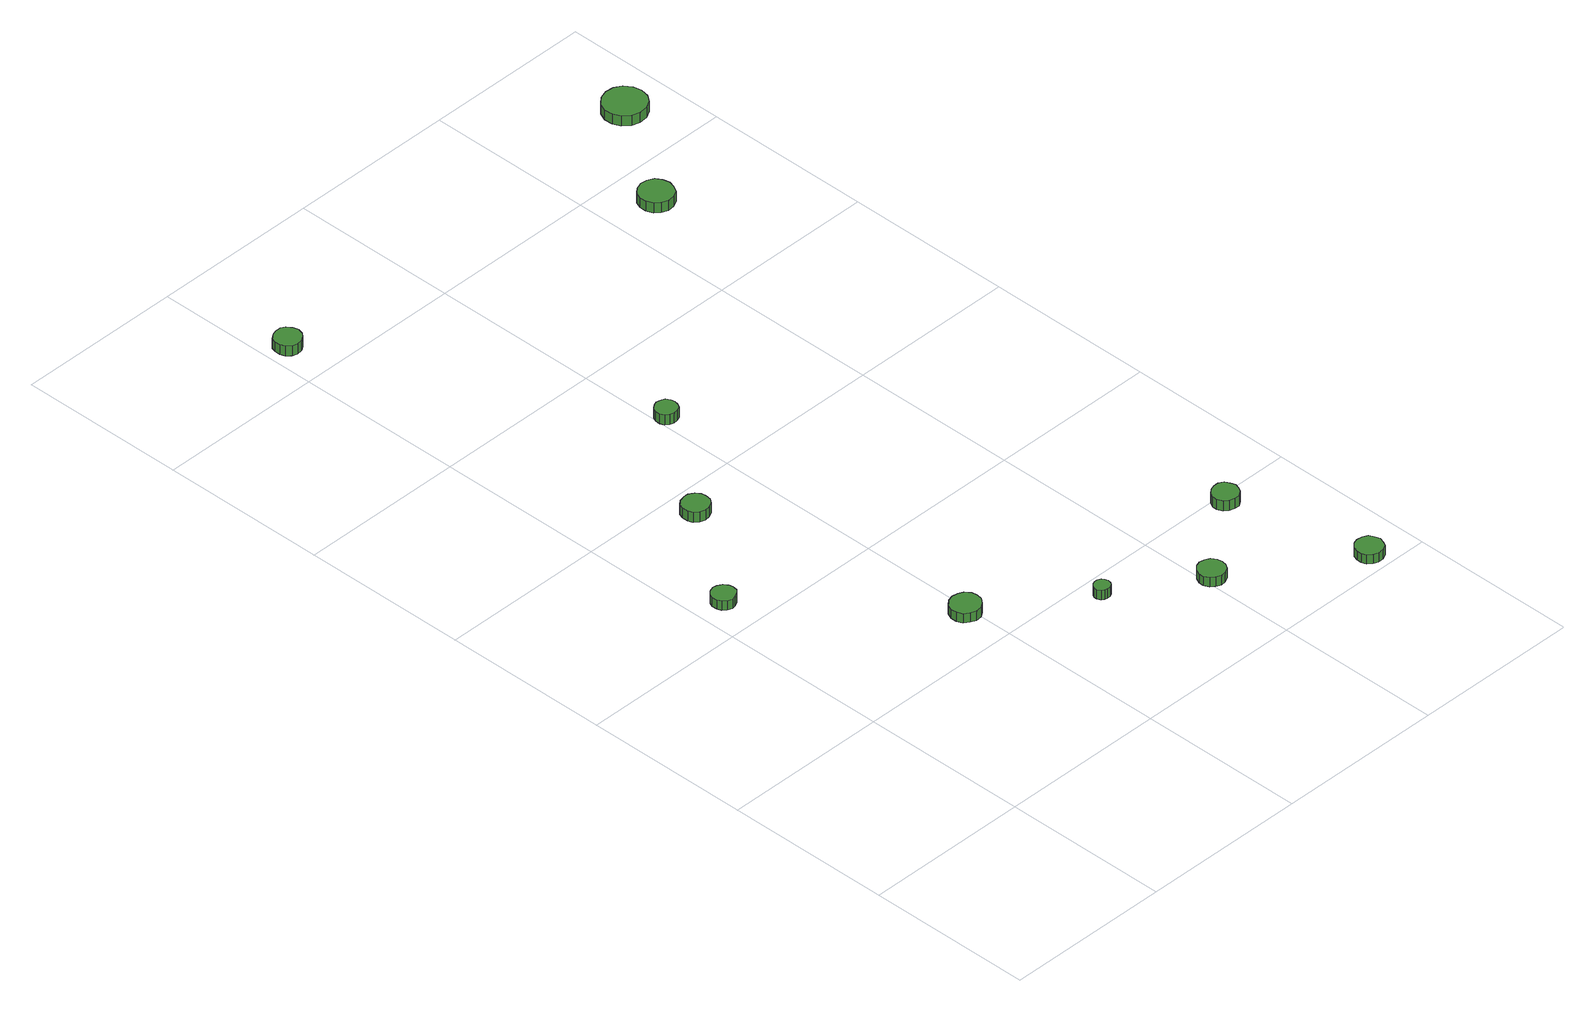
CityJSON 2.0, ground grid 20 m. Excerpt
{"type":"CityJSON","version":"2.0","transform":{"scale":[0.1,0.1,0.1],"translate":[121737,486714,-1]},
"CityObjects":{
"tree1":{"type":"SolitaryVegetationObject","attributes":{"function":"something"},"geometry":[{"type":"MultiSurface","lod":"1","boundaries":[[[0,1,2,3,4,5,6,7,8,9,10,11,12,13,14]],[[15,16,17,18,19,20,21,22,23,24,25,26,27,28,29]],[[0,29,28,1]],[[1,28,27,2]],[[2,27,26,3]],[[3,26,25,4]],[[4,25,24,5]],[[5,24,23,6]],[[6,23,22,7]],[[7,22,21,8]],[[8,21,20,9]],[[9,20,19,10]],[[10,19,18,11]],[[11,18,17,12]],[[12,17,16,13]],[[13,16,15,14]],[[14,15,29,0]]]}]},
"tree2":{"type":"SolitaryVegetationObject","attributes":{"function":"something"},"geometry":[{"type":"MultiSurface","lod":"1","boundaries":[[[30,31,32,33,34,35,36,37,38,39,40,41,42,43,44]],[[45,46,47,48,49,50,51,52,53,54,55,56,57,58,59]],[[30,59,58,31]],[[31,58,57,32]],[[32,57,56,33]],[[33,56,55,34]],[[34,55,54,35]],[[35,54,53,36]],[[36,53,52,37]],[[37,52,51,38]],[[38,51,50,39]],[[39,50,49,40]],[[40,49,48,41]],[[41,48,47,42]],[[42,47,46,43]],[[43,46,45,44]],[[44,45,59,30]]]}]},
"tree3":{"type":"SolitaryVegetationObject","attributes":{"function":"something"},"geometry":[{"type":"MultiSurface","lod":"1","boundaries":[[[60,61,62,63,64,65,66,67,68,69,70,71,72,73,74]],[[75,76,77,78,79,80,81,82,83,84,85,86,87,88,89]],[[60,89,88,61]],[[61,88,87,62]],[[62,87,86,63]],[[63,86,85,64]],[[64,85,84,65]],[[65,84,83,66]],[[66,83,82,67]],[[67,82,81,68]],[[68,81,80,69]],[[69,80,79,70]],[[70,79,78,71]],[[71,78,77,72]],[[72,77,76,73]],[[73,76,75,74]],[[74,75,89,60]]]}]},
"tree4":{"type":"SolitaryVegetationObject","attributes":{"function":"something"},"geometry":[{"type":"MultiSurface","lod":"1","boundaries":[[[90,91,92,93,94,95,96,97,98,99,100,101,102,103,104]],[[105,106,107,108,109,110,111,112,113,114,115,116,117,118,119]],[[90,119,118,91]],[[91,118,117,92]],[[92,117,116,93]],[[93,116,115,94]],[[94,115,114,95]],[[95,114,113,96]],[[96,113,112,97]],[[97,112,111,98]],[[98,111,110,99]],[[99,110,109,100]],[[100,109,108,101]],[[101,108,107,102]],[[102,107,106,103]],[[103,106,105,104]],[[104,105,119,90]]]}]},
"tree5":{"type":"SolitaryVegetationObject","attributes":{"function":"something"},"geometry":[{"type":"MultiSurface","lod":"1","boundaries":[[[120,121,122,123,124,125,126,127,128,129,130,131,132,133,134]],[[135,136,137,138,139,140,141,142,143,144,145,146,147,148,149]],[[120,149,148,121]],[[121,148,147,122]],[[122,147,146,123]],[[123,146,145,124]],[[124,145,144,125]],[[125,144,143,126]],[[126,143,142,127]],[[127,142,141,128]],[[128,141,140,129]],[[129,140,139,130]],[[130,139,138,131]],[[131,138,137,132]],[[132,137,136,133]],[[133,136,135,134]],[[134,135,149,120]]]}]},
"tree6":{"type":"SolitaryVegetationObject","attributes":{"function":"something"},"geometry":[{"type":"MultiSurface","lod":"1","boundaries":[[[150,151,152,153,154,155,156,157,158,159,160,161,162,163,164]],[[165,166,167,168,169,170,171,172,173,174,175,176,177,178,179]],[[150,179,178,151]],[[151,178,177,152]],[[152,177,176,153]],[[153,176,175,154]],[[154,175,174,155]],[[155,174,173,156]],[[156,173,172,157]],[[157,172,171,158]],[[158,171,170,159]],[[159,170,169,160]],[[160,169,168,161]],[[161,168,167,162]],[[162,167,166,163]],[[163,166,165,164]],[[164,165,179,150]]]}]},
"tree7":{"type":"SolitaryVegetationObject","attributes":{"function":"something"},"geometry":[{"type":"MultiSurface","lod":"1","boundaries":[[[180,181,182,183,184,185,186,187,188,189,190,191,192,193,194]],[[195,196,197,198,199,200,201,202,203,204,205,206,207,208,209]],[[180,209,208,181]],[[181,208,207,182]],[[182,207,206,183]],[[183,206,205,184]],[[184,205,204,185]],[[185,204,203,186]],[[186,203,202,187]],[[187,202,201,188]],[[188,201,200,189]],[[189,200,199,190]],[[190,199,198,191]],[[191,198,197,192]],[[192,197,196,193]],[[193,196,195,194]],[[194,195,209,180]]]}]},
"tree8":{"type":"SolitaryVegetationObject","attributes":{"function":"something"},"geometry":[{"type":"MultiSurface","lod":"1","boundaries":[[[210,211,212,213,214,215,216,217,218,219,220,221,222,223,224]],[[225,226,227,228,229,230,231,232,233,234,235,236,237,238,239]],[[210,239,238,211]],[[211,238,237,212]],[[212,237,236,213]],[[213,236,235,214]],[[214,235,234,215]],[[215,234,233,216]],[[216,233,232,217]],[[217,232,231,218]],[[218,231,230,219]],[[219,230,229,220]],[[220,229,228,221]],[[221,228,227,222]],[[222,227,226,223]],[[223,226,225,224]],[[224,225,239,210]]]}]},
"tree9":{"type":"SolitaryVegetationObject","attributes":{"function":"something"},"geometry":[{"type":"MultiSurface","lod":"1","boundaries":[[[240,241,242,243,244,245,246,247,248,249,250,251,252,253,254]],[[255,256,257,258,259,260,261,262,263,264,265,266,267,268,269]],[[240,269,268,241]],[[241,268,267,242]],[[242,267,266,243]],[[243,266,265,244]],[[244,265,264,245]],[[245,264,263,246]],[[246,263,262,247]],[[247,262,261,248]],[[248,261,260,249]],[[249,260,259,250]],[[250,259,258,251]],[[251,258,257,252]],[[252,257,256,253]],[[253,256,255,254]],[[254,255,269,240]]]}]},
"tree10":{"type":"SolitaryVegetationObject","attributes":{"function":"something"},"geometry":[{"type":"MultiSurface","lod":"1","boundaries":[[[270,271,272,273,274,275,276,277,278,279,280,281,282,283,284]],[[285,286,287,288,289,290,291,292,293,294,295,296,297,298,299]],[[270,299,298,271]],[[271,298,297,272]],[[272,297,296,273]],[[273,296,295,274]],[[274,295,294,275]],[[275,294,293,276]],[[276,293,292,277]],[[277,292,291,278]],[[278,291,290,279]],[[279,290,289,280]],[[280,289,288,281]],[[281,288,287,282]],[[282,287,286,283]],[[283,286,285,284]],[[284,285,299,270]]]}]},
"tree11":{"type":"SolitaryVegetationObject","attributes":{"function":"something"},"geometry":[{"type":"MultiSurface","lod":"1","boundaries":[[[300,301,302,303,304,305,306,307,308,309,310,311,312,313,314]],[[315,316,317,318,319,320,321,322,323,324,325,326,327,328,329]],[[300,329,328,301]],[[301,328,327,302]],[[302,327,326,303]],[[303,326,325,304]],[[304,325,324,305]],[[305,324,323,306]],[[306,323,322,307]],[[307,322,321,308]],[[308,321,320,309]],[[309,320,319,310]],[[310,319,318,311]],[[311,318,317,312]],[[312,317,316,313]],[[313,316,315,314]],[[314,315,329,300]]]}]}
},
"vertices":[
[49,446,19],[48,451,19],[44,456,19],[39,459,19],[34,460,19],[28,458,19],[24,454,19],[22,449,19],[22,443,19],[24,438,19],[28,434,19],[34,432,19],[39,433,19],[44,436,19],[48,440,19],[48,440,7],[44,436,7],[39,433,7],[34,432,7],[28,434,7],[24,438,7],[22,443,7],[22,449,7],[24,454,7],[28,458,7],[34,460,7],[39,459,7],[44,456,7],[48,451,7],[49,446,7],
[212,257,19],[211,264,19],[206,270,19],[200,273,19],[193,274,19],[186,272,19],[180,267,19],[177,260,19],[177,253,19],[180,246,19],[186,242,19],[193,239,19],[200,240,19],[206,244,19],[211,250,19],[211,250,7],[206,244,7],[200,240,7],[193,239,7],[186,242,7],[180,246,7],[177,253,7],[177,260,7],[180,267,7],[186,272,7],[193,274,7],[200,273,7],[206,270,7],[211,264,7],[212,257,7],
[136,568,20],[135,574,20],[131,579,20],[125,583,20],[119,583,20],[112,581,20],[107,577,20],[105,571,20],[105,564,20],[107,558,20],[112,554,20],[119,552,20],[125,553,20],[131,556,20],[135,561,20],[135,561,7],[131,556,7],[125,553,7],[119,552,7],[112,554,7],[107,558,7],[105,564,7],[105,571,7],[107,577,7],[112,581,7],[119,583,7],[125,583,7],[131,579,7],[135,574,7],[136,568,7],
[34,1047,30],[32,1053,30],[28,1059,30],[23,1062,30],[16,1062,30],[10,1060,30],[5,1056,30],[3,1050,30],[3,1044,30],[5,1038,30],[10,1033,30],[16,1031,30],[23,1032,30],[28,1035,30],[32,1040,30],[32,1040,17],[28,1035,17],[23,1032,17],[16,1031,17],[10,1033,17],[5,1038,17],[3,1044,17],[3,1050,17],[5,1056,17],[10,1060,17],[16,1062,17],[23,1062,17],[28,1059,17],[32,1053,17],[34,1047,17],
[322,177,19],[321,181,19],[319,184,19],[315,186,19],[311,186,19],[308,185,19],[305,182,19],[303,179,19],[303,175,19],[305,171,19],[308,169,19],[311,168,19],[315,168,19],[319,170,19],[321,173,19],[321,173,7],[319,170,7],[315,168,7],[311,168,7],[308,169,7],[305,171,7],[303,175,7],[303,179,7],[305,182,7],[308,185,7],[311,186,7],[315,186,7],[319,184,7],[321,181,7],[322,177,7],
[221,694,24],[220,699,24],[217,704,24],[212,706,24],[207,707,24],[202,705,24],[198,702,24],[196,697,24],[196,691,24],[198,686,24],[202,683,24],[207,681,24],[212,682,24],[217,684,24],[220,689,24],[220,689,11],[217,684,11],[212,682,11],[207,681,11],[202,683,11],[198,686,11],[196,691,11],[196,697,11],[198,702,11],[202,705,11],[207,707,11],[212,706,11],[217,704,11],[220,699,11],[221,694,11],
[425,115,19],[424,121,19],[420,127,19],[414,130,19],[408,131,19],[402,129,19],[397,124,19],[394,118,19],[394,112,19],[397,106,19],[402,102,19],[408,99,19],[414,100,19],[420,103,19],[424,109,19],[424,109,7],[420,103,7],[414,100,7],[408,99,7],[402,102,7],[397,106,7],[394,112,7],[394,118,7],[397,124,7],[402,129,7],[408,131,7],[414,130,7],[420,127,7],[424,121,7],[425,115,7],
[563,24,20],[561,30,20],[558,36,20],[552,39,20],[545,40,20],[539,38,20],[534,33,20],[532,27,20],[532,21,20],[534,15,20],[539,11,20],[545,9,20],[552,9,20],[558,12,20],[561,18,20],[561,18,8],[558,12,8],[552,9,8],[545,9,8],[539,11,8],[534,15,8],[532,21,8],[532,27,8],[534,33,8],[539,38,8],[545,40,8],[552,39,8],[558,36,8],[561,30,8],[563,24,8],
[523,190,21],[521,196,21],[518,202,21],[512,205,21],[506,205,21],[500,203,21],[495,199,21],[492,193,21],[492,187,21],[495,181,21],[500,177,21],[506,175,21],[512,175,21],[518,179,21],[521,184,21],[521,184,8],[518,179,8],[512,175,8],[506,175,8],[500,177,8],[495,181,8],[492,187,8],[492,193,8],[495,199,8],[500,203,8],[506,205,8],[512,205,8],[518,202,8],[521,196,8],[523,190,8],
[475,946,24],[473,954,24],[469,961,24],[461,965,24],[453,966,24],[445,963,24],[439,958,24],[436,950,24],[436,942,24],[439,934,24],[445,929,24],[453,926,24],[461,927,24],[469,931,24],[473,938,24],[473,938,11],[469,931,11],[461,927,11],[453,926,11],[445,929,11],[439,934,11],[436,942,11],[436,950,11],[439,958,11],[445,963,11],[453,966,11],[461,965,11],[469,961,11],[473,954,11],[475,946,11],
[566,1073,21],[564,1083,21],[558,1092,21],[549,1097,21],[539,1098,21],[529,1095,21],[521,1088,21],[517,1078,21],[517,1068,21],[521,1059,21],[529,1052,21],[539,1049,21],[549,1050,21],[558,1055,21],[564,1063,21],[564,1063,8],[558,1055,8],[549,1050,8],[539,1049,8],[529,1052,8],[521,1059,8],[517,1068,8],[517,1078,8],[521,1088,8],[529,1095,8],[539,1098,8],[549,1097,8],[558,1092,8],[564,1083,8],[566,1073,8]
]}
